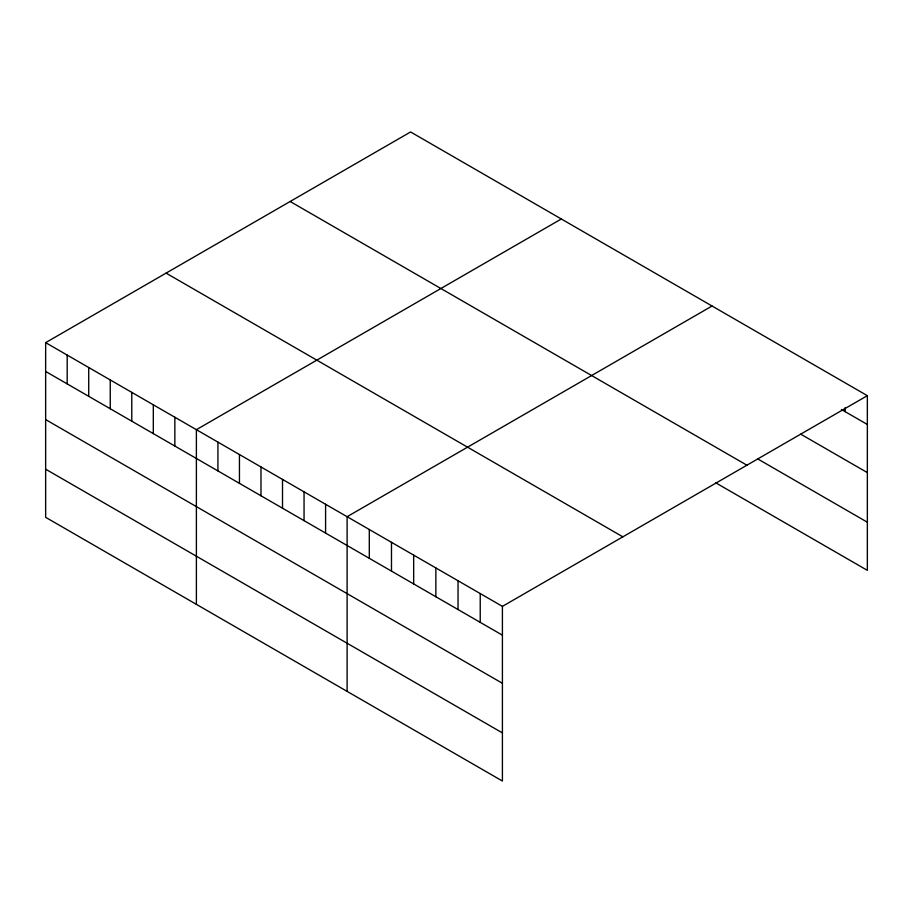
<?xml version="1.0" encoding="UTF-8"?>
<svg xmlns="http://www.w3.org/2000/svg" width="913" height="913" viewBox="0 0 913 913"><rect width="100%" height="100%" fill="white"/><g stroke="black" fill="none" stroke-linecap="round" stroke-linejoin="round"><path stroke-width="1.37" d="M45.65 342.649L502.412 606.369L502.412 781.037L45.65 517.329L45.65 342.649L410.588 131.963L867.35 395.671L867.35 570.351L715.746 482.817M561.312 218.983L196.386 429.681L196.386 604.349M712.049 306.015L347.111 516.701L347.111 691.381M502.412 606.369L867.35 395.671M841.466 409.526L867.35 424.477M800.792 434.189L867.35 472.614M757.653 458.874L867.35 522.213M290.151 201.488L746.925 465.208M166.075 273.124L622.849 536.833M45.65 371.454L502.412 635.163M45.65 419.592L502.412 683.301M45.65 469.191L502.412 732.899M845.164 407.552L845.164 411.672M480.227 593.553L480.227 622.358M458.041 580.748L458.041 609.553M435.855 567.943L435.855 596.737M413.669 555.127L413.669 583.932M391.483 542.322L391.483 571.127M369.297 529.517L369.297 558.311M325.587 504.273L325.587 533.078M304.052 491.845L304.052 520.638M282.516 479.405L282.516 508.21M260.981 466.977L260.981 495.782M239.446 454.548L239.446 483.342M217.922 442.109L217.922 470.914M174.851 417.241L174.851 446.046M153.316 404.813L153.316 433.618M131.78 392.385L131.78 421.178M110.245 379.945L110.245 408.75M88.721 367.517L88.721 396.322M67.185 355.089L67.185 383.882"/></g></svg>
